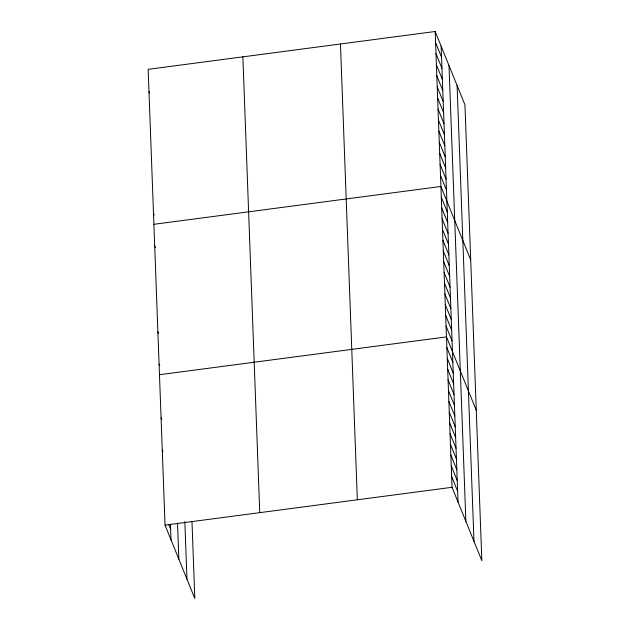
<?xml version="1.0" encoding="UTF-8"?>
<svg xmlns="http://www.w3.org/2000/svg" width="630" height="630" viewBox="0 0 630 630"><rect width="100%" height="100%" fill="white"/><g stroke="black" fill="none" stroke-linecap="round" stroke-linejoin="round"><path stroke-width="0.94" d="M435.173 31.5L452.049 487.305L481.84 560.668L464.956 104.863L435.173 31.5L148.16 69.332L165.044 525.136L194.827 598.5L191.977 521.341M153.901 224.304L440.905 186.472L470.697 259.836M159.469 374.716L446.481 336.892L476.272 410.256M165.044 525.136L452.049 487.305M435.582 42.572L441.551 57.283M435.991 53.637L441.961 68.347M436.401 64.709L442.37 79.419M436.81 75.781L442.78 90.492M437.22 86.846L443.189 101.556M437.63 97.918L443.599 112.628M438.039 108.99L444.016 123.701M438.448 120.054L444.426 134.765M438.858 131.127L444.835 145.837M439.267 142.199L445.245 156.909M439.677 153.263L445.654 167.974M440.087 164.335L446.064 179.046M440.496 175.408L446.473 190.118M441.307 197.221L447.276 211.932M441.701 207.963L447.678 222.673M442.102 218.705L448.072 233.415M442.496 229.454L448.473 244.164M442.898 240.195L448.875 254.906M443.292 250.937L449.269 265.647M443.693 261.686L449.67 276.397M444.095 272.428L450.064 287.138M444.489 283.169L450.466 297.88M444.89 293.911L450.859 308.629M445.284 304.66L451.261 319.371M445.686 315.402L451.655 330.112M446.079 326.143L452.056 340.861M446.875 347.634L452.852 362.344M447.276 358.375L453.246 373.094M447.67 369.125L453.647 383.835M448.072 379.866L454.041 394.577M448.466 390.608L454.443 405.326M448.867 401.357L454.836 416.068M449.261 412.099L455.238 426.809M449.662 422.84L455.632 437.551M450.056 433.59L456.033 448.3M450.458 444.331L456.435 459.042M450.852 455.073L456.829 469.783M451.253 465.822L457.23 480.533M451.655 476.563L457.624 491.274M148.979 91.468L149.68 93.201M153.492 213.231L154.192 214.964M154.696 245.794L155.397 247.519M157.878 331.742L158.579 333.475M159.075 363.975L159.776 365.707M161.06 417.698L161.768 419.423M162.256 449.93L162.957 451.655M168.856 524.774L170.62 529.106M457.097 85.507L473.981 541.32M449.001 65.567L465.885 521.372M441.142 46.21L458.026 502.015M340.46 43.982L357.336 499.787M242.873 56.842L259.757 512.655M184.834 521.514L186.968 579.143M177.534 523.065L178.873 559.204M170.439 524.223L171.013 539.847"/></g></svg>
